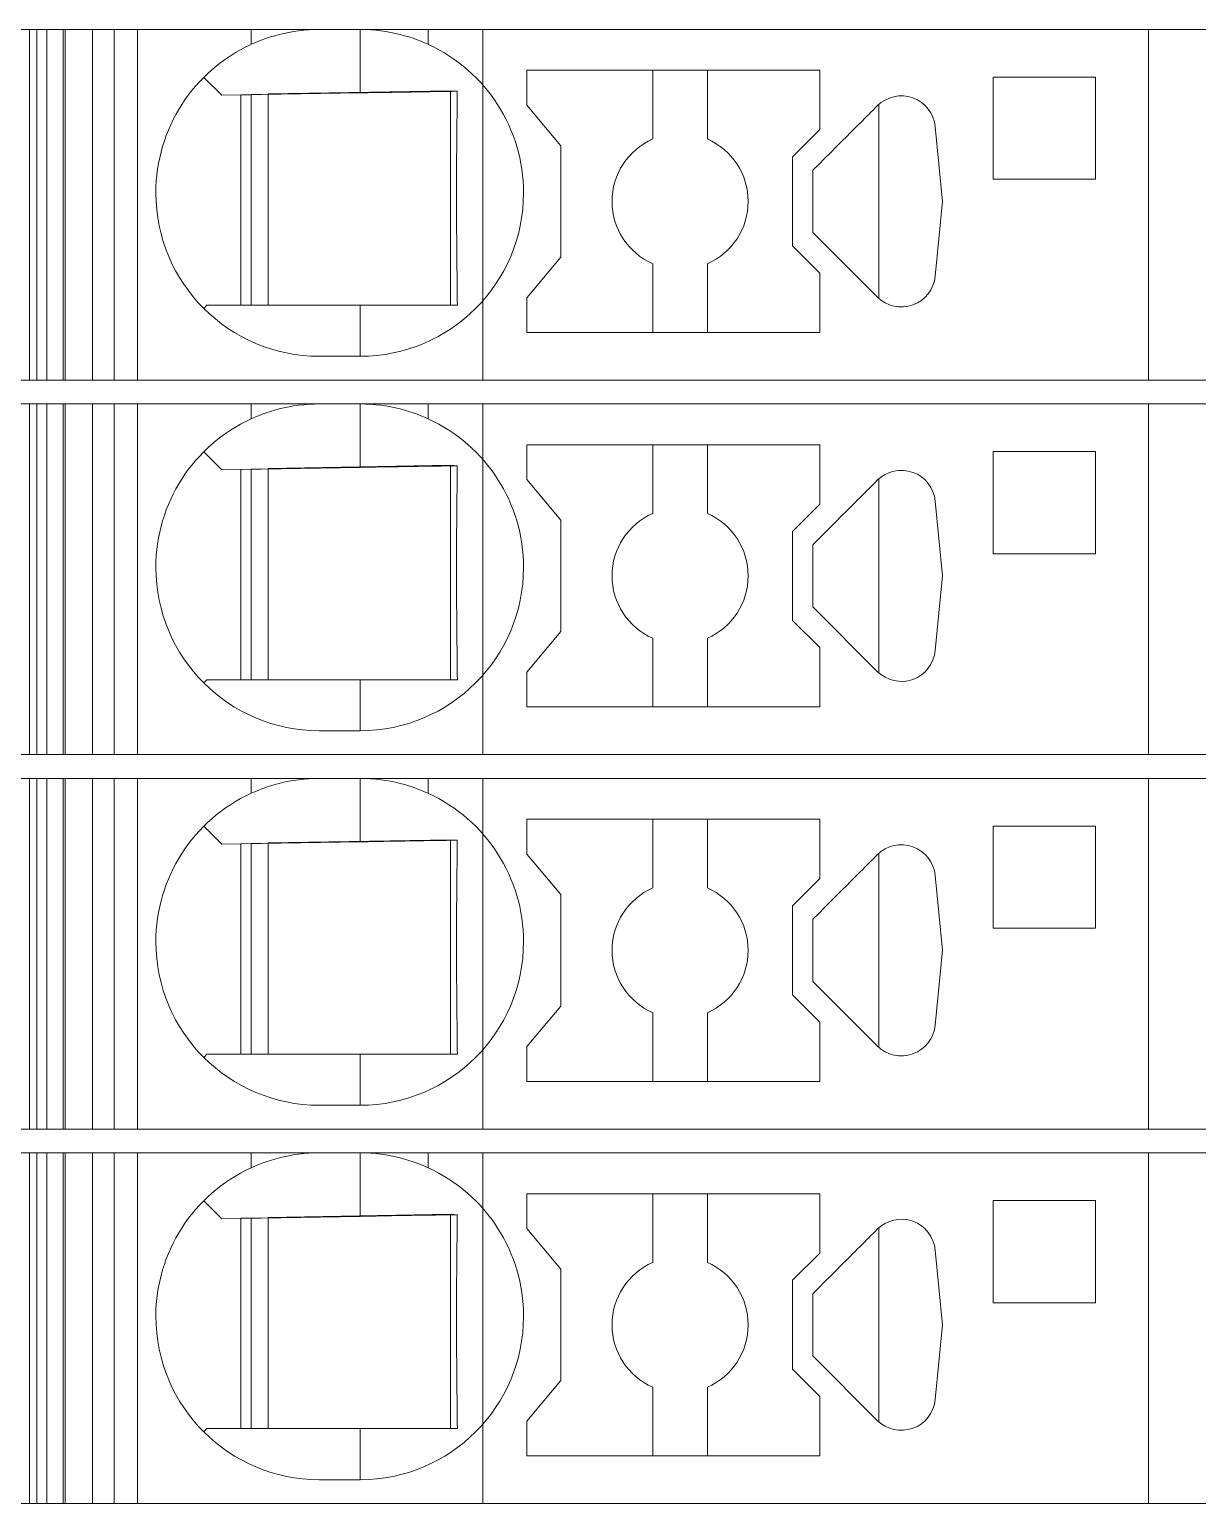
# Model space of a CAD drawing. Header units: millimetres. Extents: x 0 to 1680, y 0 to 1188.
# Drawn here: x 919.89 to 937.05, y 540.35 to 562 of the extents above; entities that cross this region are included whole.
import ezdxf
from ezdxf.enums import TextEntityAlignment as Align

# ---------------------------------------------------------------- set-up
doc = ezdxf.new("R2010")
doc.units = ezdxf.units.MM
for name, color, linetype, lineweight in [('EPLAN309', 5, 'Continuous', 5), ('EPLAN493', 5, 'Continuous', 5), ('MAIN-1', 7, 'Continuous', 5), ('MAIN-2', 7, 'Continuous', 5)]:
    doc.layers.add(name, color=color, linetype=linetype, lineweight=lineweight)
doc.styles.add('Tahoma', font='')
doc.styles.get('Tahoma').set_extended_font_data('Tahoma')

# ---------------------------------------------------------------- blocks, each defined once
blk = doc.blocks.new('EPLSYM_LibrarySPECIAL_Symbol12_Variant0_Placement8_11')
at = {"layer": 'EPLAN309', "lineweight": 13, "ltscale": 16}
blk.add_lwpolyline([(0, -5.15), (68.15, -5.15), (68.15, 0), (0, 0)], close=True, dxfattribs=at)
at = {"layer": 'EPLAN493', "color": 5, "style": 'Tahoma'}
blk.add_attdef('17_20450', text='', height=2.3478, dxfattribs=at).set_placement((0, -21.83478), align=Align.MIDDLE_RIGHT)
blk = doc.blocks.new('EPLSYM_LibrarySPECIAL_Symbol12_Variant0_Placement8_12')
at = {"layer": 'EPLAN309', "lineweight": 13, "ltscale": 16}
blk.add_lwpolyline([(0, -5.15), (68.15, -5.15), (68.15, 0), (0, 0)], close=True, dxfattribs=at)
at = {"layer": 'EPLAN493', "color": 5, "style": 'Tahoma'}
blk.add_attdef('17_20450', text='', height=2.3478, dxfattribs=at).set_placement((0, -21.83478), align=Align.MIDDLE_RIGHT)
blk = doc.blocks.new('EPLSYM_LibrarySPECIAL_Symbol12_Variant0_Placement8_13')
at = {"layer": 'EPLAN309', "lineweight": 13, "ltscale": 16}
blk.add_lwpolyline([(0, -5.15), (68.15, -5.15), (68.15, 0), (0, 0)], close=True, dxfattribs=at)
at = {"layer": 'EPLAN493', "color": 5, "style": 'Tahoma'}
blk.add_attdef('17_20450', text='', height=2.3478, dxfattribs=at).set_placement((0, -21.83478), align=Align.MIDDLE_RIGHT)
blk = doc.blocks.new('EPLSYM_LibrarySPECIAL_Symbol12_Variant0_Placement8_14')
at = {"layer": 'EPLAN309', "lineweight": 13, "ltscale": 16}
blk.add_lwpolyline([(0, -5.15), (68.15, -5.15), (68.15, 0), (0, 0)], close=True, dxfattribs=at)
at = {"layer": 'EPLAN493', "color": 5, "style": 'Tahoma'}
blk.add_attdef('17_20450', text='', height=2.3478, dxfattribs=at).set_placement((0, -21.83478), align=Align.MIDDLE_RIGHT)

msp = doc.modelspace()

# ---------------------------------------------------------------- linework, layer by layer
at = {"layer": 'MAIN-1'}
for p, q in [((920.001, 562), (919.893, 562)), ((919.893, 556.85), (919.893, 562)), ((920.001, 562), (923.15, 562)), ((920.001, 556.85), (920.001, 562)), ((923.15, 562), (924.15, 562)), ((923.15, 562), (923.15, 561.782)), ((923.202, 561.805), (923.256, 561.827)), ((923.256, 561.827), (923.313, 561.849)), ((923.313, 561.849), (923.372, 561.87)), ((923.372, 561.87), (923.433, 561.89)), ((923.433, 561.89), (923.497, 561.909)), ((923.497, 561.909), (923.563, 561.927)), ((923.563, 561.927), (923.631, 561.943)), ((923.631, 561.943), (923.701, 561.958)), ((923.701, 561.958), (923.772, 561.97)), ((923.772, 561.97), (923.846, 561.981)), ((923.846, 561.981), (923.921, 561.989)), ((923.921, 561.989), (923.997, 561.995)), ((923.997, 561.995), (924.073, 561.999)), ((924.073, 561.999), (924.15, 562)), ((924.75, 562), (924.15, 562)), ((924.827, 561.999), (924.75, 562)), ((925.75, 562), (924.75, 562)), ((924.75, 561.068), (924.75, 562)), ((924.903, 561.995), (924.827, 561.999)), ((924.979, 561.989), (924.903, 561.995)), ((925.054, 561.981), (924.979, 561.989)), ((925.128, 561.97), (925.054, 561.981)), ((925.199, 561.958), (925.128, 561.97)), ((925.269, 561.943), (925.199, 561.958)), ((925.337, 561.927), (925.269, 561.943)), ((925.403, 561.909), (925.337, 561.927)), ((925.467, 561.89), (925.403, 561.909)), ((925.528, 561.87), (925.467, 561.89)), ((925.587, 561.849), (925.528, 561.87)), ((925.644, 561.827), (925.587, 561.849)), ((925.698, 561.805), (925.644, 561.827)), ((925.75, 562), (936.332, 562)), ((925.75, 562), (925.75, 561.782)), ((937.05, 562), (936.332, 562)), ((936.332, 556.85), (936.332, 562)), ((923.15, 561.782), (923.202, 561.805)), ((925.75, 561.782), (925.698, 561.805)), ((927.2, 561.4), (927.2, 560.889)), ((931.5, 561.4), (927.2, 561.4)), ((929.05, 561.4), (929.05, 560.392)), ((929.85, 560.392), (929.85, 561.4)), ((931.5, 560.529), (931.5, 561.4)), ((922.453, 561.297), (922.717, 561.033)), ((934.05, 561.3), (934.05, 559.8)), ((935.55, 561.3), (934.05, 561.3)), ((935.55, 559.8), (935.55, 561.3)), ((922.717, 561.033), (924.75, 561.068)), ((923, 557.95), (923, 561.038)), ((923.15, 561.04), (923.15, 557.95)), ((923.4, 557.95), (923.4, 561.045)), ((924.87, 561.07), (924.75, 561.068)), ((924.987, 561.072), (924.87, 561.07)), ((925.1, 561.074), (924.987, 561.072)), ((925.209, 561.076), (925.1, 561.074)), ((925.313, 561.078), (925.209, 561.076)), ((925.412, 561.079), (925.313, 561.078)), ((925.507, 561.081), (925.412, 561.079)), ((925.599, 561.083), (925.507, 561.081)), ((925.688, 561.084), (925.599, 561.083)), ((925.774, 561.086), (925.688, 561.084)), ((925.858, 561.087), (925.774, 561.086)), ((925.94, 561.088), (925.858, 561.087)), ((926.02, 561.09), (925.94, 561.088)), ((926.099, 561.091), (926.02, 561.09)), ((926.079, 557.95), (926.079, 561.091)), ((926.176, 561.092), (926.099, 561.091)), ((926.175, 560.95), (926.176, 561.022)), ((926.176, 561.022), (926.176, 561.092)), ((926.173, 560.803), (926.174, 560.877)), ((926.173, 560.727), (926.173, 560.803)), ((926.174, 560.877), (926.175, 560.95)), ((927.7, 560.293), (927.2, 560.889)), ((932.221, 560.753), (932.19, 560.722)), ((932.252, 560.785), (932.221, 560.753)), ((932.284, 560.816), (932.252, 560.785)), ((932.315, 560.847), (932.284, 560.816)), ((932.346, 560.879), (932.315, 560.847)), ((932.367, 560.898), (932.367, 558.052)), ((926.17, 560.488), (926.171, 560.57)), ((926.171, 560.57), (926.172, 560.649)), ((926.172, 560.649), (926.173, 560.727)), ((931.1, 560.129), (931.5, 560.529)), ((932.021, 560.553), (931.983, 560.515)), ((932.058, 560.59), (932.021, 560.553)), ((932.094, 560.626), (932.058, 560.59)), ((932.127, 560.659), (932.094, 560.626)), ((932.158, 560.691), (932.127, 560.659)), ((932.19, 560.722), (932.158, 560.691)), ((933.302, 559.475), (933.198, 560.572)), ((926.169, 560.317), (926.17, 560.404)), ((926.169, 560.226), (926.169, 560.317)), ((926.17, 560.404), (926.17, 560.488)), ((931.823, 560.356), (931.742, 560.274)), ((931.902, 560.434), (931.823, 560.356)), ((931.943, 560.475), (931.902, 560.434)), ((931.983, 560.515), (931.943, 560.475)), ((926.168, 560.132), (926.169, 560.226)), ((926.168, 560.034), (926.168, 560.132)), ((927.7, 558.657), (927.7, 560.293)), ((931.1, 560.129), (931.1, 558.821)), ((931.572, 560.104), (931.486, 560.018)), ((931.658, 560.19), (931.572, 560.104)), ((931.742, 560.274), (931.658, 560.19)), ((926.167, 559.931), (926.168, 560.034)), ((926.167, 559.824), (926.167, 559.931)), ((931.486, 560.018), (931.4, 559.932)), ((931.4, 559.802), (931.4, 559.932)), ((926.167, 559.713), (926.167, 559.824)), ((926.167, 559.6), (926.167, 559.713)), ((931.4, 559.671), (931.4, 559.802)), ((931.4, 559.54), (931.4, 559.671)), ((934.05, 559.8), (935.55, 559.8)), ((926.167, 559.479), (926.167, 559.6)), ((926.167, 559.361), (926.167, 559.479)), ((931.4, 559.41), (931.4, 559.54)), ((933.198, 558.378), (933.302, 559.475)), ((926.167, 559.247), (926.167, 559.361)), ((926.168, 559.138), (926.167, 559.247)), ((931.4, 559.279), (931.4, 559.41)), ((931.4, 559.148), (931.4, 559.279)), ((926.168, 559.034), (926.168, 559.138)), ((926.169, 558.934), (926.168, 559.034)), ((931.4, 559.018), (931.4, 559.148)), ((931.4, 559.018), (932.346, 558.071)), ((926.169, 558.839), (926.169, 558.934)), ((926.17, 558.748), (926.169, 558.839)), ((931.5, 558.421), (931.1, 558.821)), ((926.171, 558.659), (926.17, 558.748)), ((926.172, 558.573), (926.171, 558.659)), ((926.172, 558.49), (926.172, 558.573)), ((927.2, 558.061), (927.7, 558.657)), ((926.173, 558.408), (926.172, 558.49)), ((926.174, 558.329), (926.173, 558.408)), ((929.05, 557.55), (929.05, 558.558)), ((929.85, 557.55), (929.85, 558.558)), ((931.5, 557.55), (931.5, 558.421)), ((926.175, 558.25), (926.174, 558.329)), ((926.176, 558.174), (926.175, 558.25)), ((926.176, 558.098), (926.176, 558.174)), ((922.5, 557.95), (922.453, 557.903)), ((922.5, 557.95), (924.75, 557.95)), ((924.75, 557.95), (924.842, 557.95)), ((924.75, 557.95), (924.75, 557.2)), ((924.842, 557.95), (924.933, 557.95)), ((924.933, 557.95), (925.023, 557.95)), ((925.023, 557.95), (925.11, 557.95)), ((925.11, 557.95), (925.195, 557.95)), ((925.195, 557.95), (925.278, 557.95)), ((925.278, 557.95), (925.358, 557.95)), ((925.358, 557.95), (925.436, 557.95)), ((925.436, 557.95), (925.511, 557.95)), ((925.511, 557.95), (925.585, 557.95)), ((925.585, 557.95), (925.657, 557.95)), ((925.657, 557.95), (925.726, 557.95)), ((925.726, 557.95), (925.795, 557.95)), ((925.795, 557.95), (925.861, 557.95)), ((925.861, 557.95), (925.927, 557.95)), ((925.927, 557.95), (925.991, 557.95)), ((925.991, 557.95), (926.055, 557.95)), ((926.055, 557.95), (926.117, 557.95)), ((926.117, 557.95), (926.178, 557.95)), ((926.177, 558.024), (926.176, 558.098)), ((926.178, 557.95), (926.177, 558.024)), ((927.2, 558.061), (927.2, 557.55)), ((931.5, 557.55), (927.2, 557.55)), ((924.75, 557.2), (924.15, 557.2)), ((920.001, 556.85), (919.893, 556.85)), ((920.001, 556.85), (936.332, 556.85)), ((937.05, 556.85), (936.332, 556.85)), ((920.001, 556.5), (919.893, 556.5)), ((919.893, 551.35), (919.893, 556.5)), ((920.001, 556.5), (923.15, 556.5)), ((920.001, 551.35), (920.001, 556.5)), ((923.15, 556.5), (924.15, 556.5)), ((923.15, 556.5), (923.15, 556.282)), ((923.433, 556.39), (923.497, 556.409)), ((923.497, 556.409), (923.563, 556.427)), ((923.563, 556.427), (923.631, 556.443)), ((923.631, 556.443), (923.701, 556.458)), ((923.701, 556.458), (923.772, 556.47)), ((923.772, 556.47), (923.846, 556.481)), ((923.846, 556.481), (923.921, 556.489)), ((923.921, 556.489), (923.997, 556.495)), ((923.997, 556.495), (924.073, 556.499)), ((924.073, 556.499), (924.15, 556.5)), ((924.75, 556.5), (924.15, 556.5)), ((924.827, 556.499), (924.75, 556.5)), ((925.75, 556.5), (924.75, 556.5)), ((924.75, 555.568), (924.75, 556.5)), ((924.903, 556.495), (924.827, 556.499)), ((924.979, 556.489), (924.903, 556.495)), ((925.054, 556.481), (924.979, 556.489)), ((925.128, 556.47), (925.054, 556.481)), ((925.199, 556.458), (925.128, 556.47)), ((925.269, 556.443), (925.199, 556.458)), ((925.337, 556.427), (925.269, 556.443)), ((925.403, 556.409), (925.337, 556.427)), ((925.467, 556.39), (925.403, 556.409)), ((925.75, 556.5), (936.332, 556.5)), ((925.75, 556.5), (925.75, 556.282)), ((937.05, 556.5), (936.332, 556.5)), ((936.332, 551.35), (936.332, 556.5)), ((923.15, 556.282), (923.202, 556.305)), ((923.202, 556.305), (923.256, 556.327)), ((923.256, 556.327), (923.313, 556.349)), ((923.313, 556.349), (923.372, 556.37)), ((923.372, 556.37), (923.433, 556.39)), ((925.528, 556.37), (925.467, 556.39)), ((925.587, 556.349), (925.528, 556.37)), ((925.644, 556.327), (925.587, 556.349)), ((925.698, 556.305), (925.644, 556.327)), ((925.75, 556.282), (925.698, 556.305)), ((922.453, 555.797), (922.717, 555.533)), ((927.2, 555.9), (927.2, 555.389)), ((931.5, 555.9), (927.2, 555.9)), ((929.05, 555.9), (929.05, 554.892)), ((929.85, 554.892), (929.85, 555.9)), ((931.5, 555.029), (931.5, 555.9)), ((934.05, 555.8), (934.05, 554.3)), ((935.55, 555.8), (934.05, 555.8)), ((935.55, 554.3), (935.55, 555.8)), ((922.717, 555.533), (924.75, 555.568)), ((923.15, 555.54), (923.15, 552.45)), ((923.4, 552.45), (923.4, 555.545)), ((924.87, 555.57), (924.75, 555.568)), ((924.987, 555.572), (924.87, 555.57)), ((925.1, 555.574), (924.987, 555.572)), ((925.209, 555.576), (925.1, 555.574)), ((925.313, 555.578), (925.209, 555.576)), ((925.412, 555.579), (925.313, 555.578)), ((925.507, 555.581), (925.412, 555.579)), ((925.599, 555.583), (925.507, 555.581)), ((925.688, 555.584), (925.599, 555.583)), ((925.774, 555.586), (925.688, 555.584)), ((925.858, 555.587), (925.774, 555.586)), ((925.94, 555.588), (925.858, 555.587)), ((926.02, 555.59), (925.94, 555.588)), ((926.099, 555.591), (926.02, 555.59)), ((926.079, 552.45), (926.079, 555.591)), ((926.176, 555.592), (926.099, 555.591)), ((926.176, 555.522), (926.176, 555.592)), ((923, 552.45), (923, 555.538)), ((926.173, 555.303), (926.174, 555.377)), ((926.174, 555.377), (926.175, 555.45)), ((926.175, 555.45), (926.176, 555.522)), ((927.7, 554.793), (927.2, 555.389)), ((932.315, 555.347), (932.284, 555.316)), ((932.346, 555.379), (932.315, 555.347)), ((932.367, 555.398), (932.367, 552.552)), ((926.171, 555.07), (926.172, 555.149)), ((926.172, 555.149), (926.173, 555.227)), ((926.173, 555.227), (926.173, 555.303)), ((932.094, 555.126), (932.058, 555.09)), ((932.127, 555.159), (932.094, 555.126)), ((932.158, 555.191), (932.127, 555.159)), ((932.19, 555.222), (932.158, 555.191)), ((932.221, 555.253), (932.19, 555.222)), ((932.252, 555.285), (932.221, 555.253)), ((932.284, 555.316), (932.252, 555.285)), ((926.169, 554.817), (926.17, 554.904)), ((926.17, 554.988), (926.171, 555.07)), ((926.17, 554.904), (926.17, 554.988)), ((931.1, 554.629), (931.5, 555.029)), ((931.902, 554.934), (931.823, 554.856)), ((931.943, 554.975), (931.902, 554.934)), ((931.983, 555.015), (931.943, 554.975)), ((932.021, 555.053), (931.983, 555.015)), ((932.058, 555.09), (932.021, 555.053)), ((933.302, 553.975), (933.198, 555.072)), ((926.168, 554.632), (926.169, 554.726)), ((926.169, 554.726), (926.169, 554.817)), ((927.7, 553.157), (927.7, 554.793)), ((931.658, 554.69), (931.572, 554.604)), ((931.742, 554.774), (931.658, 554.69)), ((931.823, 554.856), (931.742, 554.774)), ((926.167, 554.431), (926.168, 554.534)), ((926.168, 554.534), (926.168, 554.632)), ((931.1, 554.629), (931.1, 553.321)), ((931.486, 554.518), (931.4, 554.432)), ((931.572, 554.604), (931.486, 554.518)), ((926.167, 554.324), (926.167, 554.431)), ((926.167, 554.213), (926.167, 554.324)), ((931.4, 554.302), (931.4, 554.432)), ((931.4, 554.171), (931.4, 554.302)), ((934.05, 554.3), (935.55, 554.3)), ((926.167, 554.1), (926.167, 554.213)), ((926.167, 553.979), (926.167, 554.1)), ((931.4, 554.04), (931.4, 554.171)), ((931.4, 553.91), (931.4, 554.04)), ((926.167, 553.861), (926.167, 553.979)), ((926.167, 553.747), (926.167, 553.861)), ((931.4, 553.779), (931.4, 553.91)), ((933.198, 552.878), (933.302, 553.975)), ((926.168, 553.638), (926.167, 553.747)), ((926.168, 553.534), (926.168, 553.638)), ((931.4, 553.648), (931.4, 553.779)), ((931.4, 553.518), (931.4, 553.648)), ((926.169, 553.434), (926.168, 553.534)), ((926.169, 553.339), (926.169, 553.434)), ((931.4, 553.518), (932.346, 552.571)), ((926.17, 553.248), (926.169, 553.339)), ((926.171, 553.159), (926.17, 553.248)), ((926.172, 553.073), (926.171, 553.159)), ((931.5, 552.921), (931.1, 553.321)), ((926.172, 552.99), (926.172, 553.073)), ((926.173, 552.908), (926.172, 552.99)), ((927.2, 552.561), (927.7, 553.157)), ((929.05, 552.05), (929.05, 553.058)), ((929.85, 552.05), (929.85, 553.058)), ((926.174, 552.829), (926.173, 552.908)), ((926.175, 552.75), (926.174, 552.829)), ((926.176, 552.674), (926.175, 552.75)), ((931.5, 552.05), (931.5, 552.921)), ((926.176, 552.598), (926.176, 552.674)), ((926.177, 552.524), (926.176, 552.598)), ((926.178, 552.45), (926.177, 552.524)), ((927.2, 552.561), (927.2, 552.05)), ((922.5, 552.45), (922.453, 552.403)), ((922.5, 552.45), (924.75, 552.45)), ((924.75, 552.45), (924.842, 552.45)), ((924.75, 552.45), (924.75, 551.7)), ((924.842, 552.45), (924.933, 552.45)), ((924.933, 552.45), (925.023, 552.45)), ((925.023, 552.45), (925.11, 552.45)), ((925.11, 552.45), (925.195, 552.45)), ((925.195, 552.45), (925.278, 552.45)), ((925.278, 552.45), (925.358, 552.45)), ((925.358, 552.45), (925.436, 552.45)), ((925.436, 552.45), (925.511, 552.45)), ((925.511, 552.45), (925.585, 552.45)), ((925.585, 552.45), (925.657, 552.45)), ((925.657, 552.45), (925.726, 552.45)), ((925.726, 552.45), (925.795, 552.45)), ((925.795, 552.45), (925.861, 552.45)), ((925.861, 552.45), (925.927, 552.45)), ((925.927, 552.45), (925.991, 552.45)), ((925.991, 552.45), (926.055, 552.45)), ((926.055, 552.45), (926.117, 552.45)), ((926.117, 552.45), (926.178, 552.45)), ((931.5, 552.05), (927.2, 552.05)), ((924.75, 551.7), (924.15, 551.7)), ((920.001, 551.35), (919.893, 551.35)), ((920.001, 551.35), (936.332, 551.35)), ((937.05, 551.35), (936.332, 551.35)), ((920.001, 551), (919.893, 551)), ((919.893, 545.85), (919.893, 551)), ((920.001, 551), (923.15, 551)), ((920.001, 545.85), (920.001, 551)), ((923.15, 551), (924.15, 551)), ((923.15, 551), (923.15, 550.782)), ((923.921, 550.989), (923.997, 550.995)), ((923.997, 550.995), (924.073, 550.999)), ((924.073, 550.999), (924.15, 551)), ((924.75, 551), (924.15, 551)), ((924.827, 550.999), (924.75, 551)), ((925.75, 551), (924.75, 551)), ((924.75, 550.068), (924.75, 551)), ((924.903, 550.995), (924.827, 550.999)), ((924.979, 550.989), (924.903, 550.995)), ((925.75, 551), (936.332, 551)), ((925.75, 551), (925.75, 550.782)), ((937.05, 551), (936.332, 551)), ((936.332, 545.85), (936.332, 551)), ((923.15, 550.782), (923.202, 550.805)), ((923.202, 550.805), (923.256, 550.827)), ((923.256, 550.827), (923.313, 550.849)), ((923.313, 550.849), (923.372, 550.87)), ((923.372, 550.87), (923.433, 550.89)), ((923.433, 550.89), (923.497, 550.909)), ((923.497, 550.909), (923.563, 550.927)), ((923.563, 550.927), (923.631, 550.943)), ((923.631, 550.943), (923.701, 550.958)), ((923.701, 550.958), (923.772, 550.97)), ((923.772, 550.97), (923.846, 550.981)), ((923.846, 550.981), (923.921, 550.989)), ((925.054, 550.981), (924.979, 550.989)), ((925.128, 550.97), (925.054, 550.981)), ((925.199, 550.958), (925.128, 550.97)), ((925.269, 550.943), (925.199, 550.958)), ((925.337, 550.927), (925.269, 550.943)), ((925.403, 550.909), (925.337, 550.927)), ((925.467, 550.89), (925.403, 550.909)), ((925.528, 550.87), (925.467, 550.89)), ((925.587, 550.849), (925.528, 550.87)), ((925.644, 550.827), (925.587, 550.849)), ((925.698, 550.805), (925.644, 550.827)), ((925.75, 550.782), (925.698, 550.805)), ((927.2, 550.4), (927.2, 549.889)), ((931.5, 550.4), (927.2, 550.4)), ((929.05, 550.4), (929.05, 549.392)), ((929.85, 549.392), (929.85, 550.4)), ((931.5, 549.529), (931.5, 550.4)), ((922.453, 550.297), (922.717, 550.033)), ((934.05, 550.3), (934.05, 548.8)), ((935.55, 550.3), (934.05, 550.3)), ((935.55, 548.8), (935.55, 550.3)), ((922.717, 550.033), (924.75, 550.068)), ((923, 546.95), (923, 550.038)), ((923.15, 550.04), (923.15, 546.95)), ((923.4, 546.95), (923.4, 550.045)), ((924.87, 550.07), (924.75, 550.068)), ((924.987, 550.072), (924.87, 550.07)), ((925.1, 550.074), (924.987, 550.072)), ((925.209, 550.076), (925.1, 550.074)), ((925.313, 550.078), (925.209, 550.076)), ((925.412, 550.079), (925.313, 550.078)), ((925.507, 550.081), (925.412, 550.079)), ((925.599, 550.083), (925.507, 550.081)), ((925.688, 550.084), (925.599, 550.083)), ((925.774, 550.086), (925.688, 550.084)), ((925.858, 550.087), (925.774, 550.086)), ((925.94, 550.088), (925.858, 550.087)), ((926.02, 550.09), (925.94, 550.088)), ((926.099, 550.091), (926.02, 550.09)), ((926.079, 546.95), (926.079, 550.091)), ((926.176, 550.092), (926.099, 550.091)), ((926.174, 549.877), (926.175, 549.95)), ((926.175, 549.95), (926.176, 550.022)), ((926.176, 550.022), (926.176, 550.092)), ((926.172, 549.649), (926.173, 549.727)), ((926.173, 549.803), (926.174, 549.877)), ((926.173, 549.727), (926.173, 549.803)), ((927.7, 549.293), (927.2, 549.889)), ((932.19, 549.722), (932.158, 549.691)), ((932.221, 549.753), (932.19, 549.722)), ((932.252, 549.785), (932.221, 549.753)), ((932.284, 549.816), (932.252, 549.785)), ((932.315, 549.847), (932.284, 549.816)), ((932.346, 549.879), (932.315, 549.847)), ((932.367, 549.898), (932.367, 547.052)), ((926.17, 549.488), (926.171, 549.57)), ((926.17, 549.404), (926.17, 549.488)), ((926.171, 549.57), (926.172, 549.649)), ((931.1, 549.129), (931.5, 549.529)), ((931.983, 549.515), (931.943, 549.475)), ((932.021, 549.553), (931.983, 549.515)), ((932.058, 549.59), (932.021, 549.553)), ((932.094, 549.626), (932.058, 549.59)), ((932.127, 549.659), (932.094, 549.626)), ((932.158, 549.691), (932.127, 549.659)), ((933.302, 548.475), (933.198, 549.572)), ((926.169, 549.317), (926.17, 549.404)), ((926.169, 549.226), (926.169, 549.317)), ((927.7, 547.657), (927.7, 549.293)), ((931.742, 549.274), (931.658, 549.19)), ((931.823, 549.356), (931.742, 549.274)), ((931.902, 549.434), (931.823, 549.356)), ((931.943, 549.475), (931.902, 549.434)), ((926.168, 549.132), (926.169, 549.226)), ((926.168, 549.034), (926.168, 549.132)), ((931.1, 549.129), (931.1, 547.821)), ((931.572, 549.104), (931.486, 549.018)), ((931.658, 549.19), (931.572, 549.104)), ((926.167, 548.931), (926.168, 549.034)), ((926.167, 548.824), (926.167, 548.931)), ((931.486, 549.018), (931.4, 548.932)), ((931.4, 548.802), (931.4, 548.932)), ((926.167, 548.713), (926.167, 548.824)), ((926.167, 548.6), (926.167, 548.713)), ((931.4, 548.671), (931.4, 548.802)), ((931.4, 548.54), (931.4, 548.671)), ((934.05, 548.8), (935.55, 548.8)), ((926.167, 548.479), (926.167, 548.6)), ((926.167, 548.361), (926.167, 548.479)), ((931.4, 548.41), (931.4, 548.54)), ((931.4, 548.279), (931.4, 548.41)), ((933.198, 547.378), (933.302, 548.475)), ((926.167, 548.247), (926.167, 548.361)), ((926.168, 548.138), (926.167, 548.247)), ((931.4, 548.148), (931.4, 548.279)), ((926.168, 548.034), (926.168, 548.138)), ((926.169, 547.934), (926.168, 548.034)), ((931.4, 548.018), (931.4, 548.148)), ((931.4, 548.018), (932.346, 547.071)), ((926.169, 547.839), (926.169, 547.934)), ((926.17, 547.748), (926.169, 547.839)), ((926.171, 547.659), (926.17, 547.748)), ((931.5, 547.421), (931.1, 547.821)), ((926.172, 547.573), (926.171, 547.659)), ((926.172, 547.49), (926.172, 547.573)), ((927.2, 547.061), (927.7, 547.657)), ((929.05, 546.55), (929.05, 547.558)), ((929.85, 546.55), (929.85, 547.558)), ((926.173, 547.408), (926.172, 547.49)), ((926.174, 547.329), (926.173, 547.408)), ((926.175, 547.25), (926.174, 547.329)), ((931.5, 546.55), (931.5, 547.421)), ((926.176, 547.174), (926.175, 547.25)), ((926.176, 547.098), (926.176, 547.174)), ((926.177, 547.024), (926.176, 547.098)), ((922.5, 546.95), (922.453, 546.903)), ((922.5, 546.95), (924.75, 546.95)), ((924.75, 546.95), (924.842, 546.95)), ((924.75, 546.95), (924.75, 546.2)), ((924.842, 546.95), (924.933, 546.95)), ((924.933, 546.95), (925.023, 546.95)), ((925.023, 546.95), (925.11, 546.95)), ((925.11, 546.95), (925.195, 546.95)), ((925.195, 546.95), (925.278, 546.95)), ((925.278, 546.95), (925.358, 546.95)), ((925.358, 546.95), (925.436, 546.95)), ((925.436, 546.95), (925.511, 546.95)), ((925.511, 546.95), (925.585, 546.95)), ((925.585, 546.95), (925.657, 546.95)), ((925.657, 546.95), (925.726, 546.95)), ((925.726, 546.95), (925.795, 546.95)), ((925.795, 546.95), (925.861, 546.95)), ((925.861, 546.95), (925.927, 546.95)), ((925.927, 546.95), (925.991, 546.95)), ((925.991, 546.95), (926.055, 546.95)), ((926.055, 546.95), (926.117, 546.95)), ((926.117, 546.95), (926.178, 546.95)), ((926.178, 546.95), (926.177, 547.024)), ((927.2, 547.061), (927.2, 546.55)), ((931.5, 546.55), (927.2, 546.55)), ((924.75, 546.2), (924.15, 546.2)), ((920.001, 545.85), (919.893, 545.85)), ((920.001, 545.85), (936.332, 545.85)), ((937.05, 545.85), (936.332, 545.85)), ((920.001, 545.5), (919.893, 545.5)), ((919.893, 540.35), (919.893, 545.5)), ((920.001, 545.5), (923.15, 545.5)), ((920.001, 540.35), (920.001, 545.5)), ((923.15, 545.5), (924.15, 545.5)), ((923.15, 545.5), (923.15, 545.282)), ((923.313, 545.349), (923.372, 545.37)), ((923.372, 545.37), (923.433, 545.39)), ((923.433, 545.39), (923.497, 545.409)), ((923.497, 545.409), (923.563, 545.427)), ((923.563, 545.427), (923.631, 545.443)), ((923.631, 545.443), (923.701, 545.458)), ((923.701, 545.458), (923.772, 545.47)), ((923.772, 545.47), (923.846, 545.481)), ((923.846, 545.481), (923.921, 545.489)), ((923.921, 545.489), (923.997, 545.495)), ((923.997, 545.495), (924.073, 545.499)), ((924.073, 545.499), (924.15, 545.5)), ((924.75, 545.5), (924.15, 545.5)), ((924.827, 545.499), (924.75, 545.5)), ((925.75, 545.5), (924.75, 545.5)), ((924.75, 544.568), (924.75, 545.5)), ((924.903, 545.495), (924.827, 545.499)), ((924.979, 545.489), (924.903, 545.495)), ((925.054, 545.481), (924.979, 545.489)), ((925.128, 545.47), (925.054, 545.481)), ((925.199, 545.458), (925.128, 545.47)), ((925.269, 545.443), (925.199, 545.458)), ((925.337, 545.427), (925.269, 545.443)), ((925.403, 545.409), (925.337, 545.427)), ((925.467, 545.39), (925.403, 545.409)), ((925.528, 545.37), (925.467, 545.39)), ((925.587, 545.349), (925.528, 545.37)), ((925.75, 545.5), (936.332, 545.5)), ((925.75, 545.5), (925.75, 545.282)), ((937.05, 545.5), (936.332, 545.5)), ((936.332, 540.35), (936.332, 545.5)), ((923.15, 545.282), (923.202, 545.305)), ((923.202, 545.305), (923.256, 545.327)), ((923.256, 545.327), (923.313, 545.349)), ((925.644, 545.327), (925.587, 545.349)), ((925.698, 545.305), (925.644, 545.327)), ((925.75, 545.282), (925.698, 545.305)), ((922.453, 544.797), (922.717, 544.533)), ((927.2, 544.9), (927.2, 544.389)), ((931.5, 544.9), (927.2, 544.9)), ((929.05, 544.9), (929.05, 543.892)), ((929.85, 543.892), (929.85, 544.9)), ((931.5, 544.029), (931.5, 544.9)), ((934.05, 544.8), (934.05, 543.3)), ((935.55, 544.8), (934.05, 544.8)), ((935.55, 543.3), (935.55, 544.8)), ((922.717, 544.533), (924.75, 544.568)), ((923, 541.45), (923, 544.538)), ((923.15, 544.54), (923.15, 541.45)), ((923.4, 541.45), (923.4, 544.545)), ((924.87, 544.57), (924.75, 544.568)), ((924.987, 544.572), (924.87, 544.57)), ((925.1, 544.574), (924.987, 544.572)), ((925.209, 544.576), (925.1, 544.574)), ((925.313, 544.578), (925.209, 544.576)), ((925.412, 544.579), (925.313, 544.578)), ((925.507, 544.581), (925.412, 544.579)), ((925.599, 544.583), (925.507, 544.581)), ((925.688, 544.584), (925.599, 544.583)), ((925.774, 544.586), (925.688, 544.584)), ((925.858, 544.587), (925.774, 544.586)), ((925.94, 544.588), (925.858, 544.587)), ((926.02, 544.59), (925.94, 544.588)), ((926.099, 544.591), (926.02, 544.59)), ((926.079, 541.45), (926.079, 544.591)), ((926.176, 544.592), (926.099, 544.591)), ((926.175, 544.45), (926.176, 544.522)), ((926.176, 544.522), (926.176, 544.592)), ((926.173, 544.303), (926.174, 544.377)), ((926.173, 544.227), (926.173, 544.303)), ((926.174, 544.377), (926.175, 544.45)), ((927.7, 543.793), (927.2, 544.389)), ((932.252, 544.285), (932.221, 544.253)), ((932.284, 544.316), (932.252, 544.285)), ((932.315, 544.347), (932.284, 544.316)), ((932.346, 544.379), (932.315, 544.347)), ((932.367, 544.398), (932.367, 541.552)), ((926.17, 543.988), (926.171, 544.07)), ((926.171, 544.07), (926.172, 544.149)), ((926.172, 544.149), (926.173, 544.227)), ((932.058, 544.09), (932.021, 544.053)), ((932.094, 544.126), (932.058, 544.09)), ((932.127, 544.159), (932.094, 544.126)), ((932.158, 544.191), (932.127, 544.159)), ((932.19, 544.222), (932.158, 544.191)), ((932.221, 544.253), (932.19, 544.222)), ((933.302, 542.975), (933.198, 544.072)), ((926.169, 543.817), (926.17, 543.904)), ((926.17, 543.904), (926.17, 543.988)), ((931.1, 543.629), (931.5, 544.029)), ((931.823, 543.856), (931.742, 543.774)), ((931.902, 543.934), (931.823, 543.856)), ((931.943, 543.975), (931.902, 543.934)), ((931.983, 544.015), (931.943, 543.975)), ((932.021, 544.053), (931.983, 544.015)), ((926.168, 543.632), (926.169, 543.726)), ((926.168, 543.534), (926.168, 543.632)), ((926.169, 543.726), (926.169, 543.817)), ((927.7, 542.157), (927.7, 543.793)), ((931.658, 543.69), (931.572, 543.604)), ((931.742, 543.774), (931.658, 543.69)), ((926.167, 543.431), (926.168, 543.534)), ((926.167, 543.324), (926.167, 543.431)), ((931.1, 543.629), (931.1, 542.321)), ((931.486, 543.518), (931.4, 543.432)), ((931.4, 543.302), (931.4, 543.432)), ((931.572, 543.604), (931.486, 543.518)), ((926.167, 543.213), (926.167, 543.324)), ((926.167, 543.1), (926.167, 543.213)), ((931.4, 543.171), (931.4, 543.302)), ((934.05, 543.3), (935.55, 543.3)), ((926.167, 542.979), (926.167, 543.1)), ((931.4, 543.04), (931.4, 543.171)), ((931.4, 542.91), (931.4, 543.04)), ((926.167, 542.861), (926.167, 542.979)), ((926.167, 542.747), (926.167, 542.861)), ((931.4, 542.779), (931.4, 542.91)), ((931.4, 542.648), (931.4, 542.779)), ((933.198, 541.878), (933.302, 542.975)), ((926.168, 542.638), (926.167, 542.747)), ((926.168, 542.534), (926.168, 542.638)), ((931.4, 542.518), (931.4, 542.648)), ((926.169, 542.434), (926.168, 542.534)), ((926.169, 542.339), (926.169, 542.434)), ((926.17, 542.248), (926.169, 542.339)), ((931.4, 542.518), (932.346, 541.571)), ((926.171, 542.159), (926.17, 542.248)), ((926.172, 542.073), (926.171, 542.159)), ((927.2, 541.561), (927.7, 542.157)), ((931.5, 541.921), (931.1, 542.321)), ((926.172, 541.99), (926.172, 542.073)), ((926.173, 541.908), (926.172, 541.99)), ((926.174, 541.829), (926.173, 541.908)), ((929.05, 541.05), (929.05, 542.058)), ((929.85, 541.05), (929.85, 542.058)), ((931.5, 541.05), (931.5, 541.921)), ((926.175, 541.75), (926.174, 541.829)), ((926.176, 541.674), (926.175, 541.75)), ((926.176, 541.598), (926.176, 541.674)), ((926.177, 541.524), (926.176, 541.598)), ((926.178, 541.45), (926.177, 541.524)), ((927.2, 541.561), (927.2, 541.05)), ((922.5, 541.45), (922.453, 541.403)), ((922.5, 541.45), (924.75, 541.45)), ((924.75, 541.45), (924.842, 541.45)), ((924.75, 541.45), (924.75, 540.7)), ((924.842, 541.45), (924.933, 541.45)), ((924.933, 541.45), (925.023, 541.45)), ((925.023, 541.45), (925.11, 541.45)), ((925.11, 541.45), (925.195, 541.45)), ((925.195, 541.45), (925.278, 541.45)), ((925.278, 541.45), (925.358, 541.45)), ((925.358, 541.45), (925.436, 541.45)), ((925.436, 541.45), (925.511, 541.45)), ((925.511, 541.45), (925.585, 541.45)), ((925.585, 541.45), (925.657, 541.45)), ((925.657, 541.45), (925.726, 541.45)), ((925.726, 541.45), (925.795, 541.45)), ((925.795, 541.45), (925.861, 541.45)), ((925.861, 541.45), (925.927, 541.45)), ((925.927, 541.45), (925.991, 541.45)), ((925.991, 541.45), (926.055, 541.45)), ((926.055, 541.45), (926.117, 541.45)), ((926.117, 541.45), (926.178, 541.45)), ((931.5, 541.05), (927.2, 541.05)), ((924.75, 540.7), (924.15, 540.7)), ((920.001, 540.35), (919.893, 540.35)), ((920.001, 540.35), (936.332, 540.35)), ((937.05, 540.35), (936.332, 540.35))]:
    msp.add_line(p, q, dxfattribs=at)
for centre, radius, start, end in [((924.15, 559.6), 2.4, 114.6244, 180), ((924.75, 559.6), 2.4, 0, 65.3756), ((932.7, 560.525), 0.5, 5.4404, 135), ((929.45, 559.475), 1, 113.5782, 180), ((929.45, 559.475), 1, 0, 66.4218), ((924.15, 559.6), 2.4, 180, 270), ((924.75, 559.6), 2.4, 270, 0), ((929.45, 559.475), 1, 180, 246.4218), ((929.45, 559.475), 1, 293.5782, 0), ((932.7, 558.425), 0.5, 225, 354.5596), ((924.15, 554.1), 2.4, 114.6244, 180), ((924.75, 554.1), 2.4, 0, 65.3756), ((932.7, 555.025), 0.5, 5.4404, 135), ((929.45, 553.975), 1, 113.5782, 180), ((929.45, 553.975), 1, 0, 66.4218), ((924.15, 554.1), 2.4, 180, 270), ((924.75, 554.1), 2.4, 270, 0), ((929.45, 553.975), 1, 180, 246.4218), ((929.45, 553.975), 1, 293.5782, 0), ((932.7, 552.925), 0.5, 225, 354.5596), ((924.15, 548.6), 2.4, 114.6244, 180), ((924.75, 548.6), 2.4, 0, 65.3756), ((932.7, 549.525), 0.5, 5.4404, 135), ((929.45, 548.475), 1, 113.5782, 180), ((929.45, 548.475), 1, 0, 66.4218), ((924.15, 548.6), 2.4, 180, 270), ((924.75, 548.6), 2.4, 270, 0), ((929.45, 548.475), 1, 180, 246.4218), ((929.45, 548.475), 1, 293.5782, 0), ((932.7, 547.425), 0.5, 225, 354.5596), ((924.15, 543.1), 2.4, 114.6244, 180), ((924.75, 543.1), 2.4, 0, 65.3756), ((932.7, 544.025), 0.5, 5.4404, 135), ((929.45, 542.975), 1, 113.5782, 180), ((929.45, 542.975), 1, 0, 66.4218), ((924.15, 543.1), 2.4, 180, 270), ((924.75, 543.1), 2.4, 270, 0), ((929.45, 542.975), 1, 180, 246.4218), ((929.45, 542.975), 1, 293.5782, 0), ((932.7, 541.925), 0.5, 225, 354.5596)]:
    msp.add_arc(centre, radius, start, end, dxfattribs=at)
at = {"layer": 'MAIN-2'}
for p, q in [((920.15, 562), (920.15, 556.85)), ((920.389, 556.85), (920.389, 562)), ((920.417, 562), (920.417, 556.85)), ((920.82, 562), (920.82, 556.85)), ((921.136, 556.85), (921.136, 562)), ((921.481, 562), (921.481, 556.85)), ((926.55, 556.85), (926.55, 562)), ((922.717, 561.033), (923, 561.038)), ((923.15, 561.042), (923, 561.039)), ((923, 561.039), (923, 561.038)), ((923, 561.038), (923, 561.038)), ((923.4, 561.048), (923.15, 561.043)), ((923.15, 561.042), (923.15, 561.043)), ((923.15, 561.042), (923.15, 561.04)), ((923.4, 561.053), (926.079, 561.1)), ((923.4, 561.048), (923.4, 561.053)), ((923.4, 561.045), (923.4, 561.048)), ((926.079, 561.1), (926.176, 561.092)), ((926.079, 561.091), (926.079, 561.1)), ((923.15, 557.95), (923.15, 557.95)), ((923.4, 557.95), (923.4, 557.95)), ((920.15, 556.5), (920.15, 551.35)), ((920.389, 551.35), (920.389, 556.5)), ((920.417, 556.5), (920.417, 551.35)), ((920.82, 556.5), (920.82, 551.35)), ((921.136, 551.35), (921.136, 556.5)), ((921.481, 556.5), (921.481, 551.35)), ((926.55, 551.35), (926.55, 556.5)), ((923.15, 555.542), (923, 555.539)), ((923, 555.539), (923, 555.538)), ((923.4, 555.548), (923.15, 555.543)), ((923.15, 555.542), (923.15, 555.543)), ((923.15, 555.542), (923.15, 555.54)), ((923.4, 555.553), (926.079, 555.6)), ((923.4, 555.548), (923.4, 555.553)), ((923.4, 555.545), (923.4, 555.548)), ((926.079, 555.6), (926.176, 555.592)), ((926.079, 555.591), (926.079, 555.6)), ((922.717, 555.533), (923, 555.538)), ((923, 555.538), (923, 555.538)), ((923.15, 552.45), (923.15, 552.45)), ((923.4, 552.45), (923.4, 552.45)), ((920.15, 551), (920.15, 545.85)), ((920.389, 545.85), (920.389, 551)), ((920.417, 551), (920.417, 545.85)), ((920.82, 551), (920.82, 545.85)), ((921.136, 545.85), (921.136, 551)), ((921.481, 551), (921.481, 545.85)), ((926.55, 545.85), (926.55, 551)), ((922.717, 550.033), (923, 550.038)), ((923.15, 550.042), (923, 550.039)), ((923, 550.039), (923, 550.038)), ((923, 550.038), (923, 550.038)), ((923.4, 550.048), (923.15, 550.043)), ((923.15, 550.042), (923.15, 550.043)), ((923.15, 550.042), (923.15, 550.04)), ((923.4, 550.053), (926.079, 550.1)), ((923.4, 550.048), (923.4, 550.053)), ((923.4, 550.045), (923.4, 550.048)), ((926.079, 550.1), (926.176, 550.092)), ((926.079, 550.091), (926.079, 550.1)), ((923.15, 546.95), (923.15, 546.95)), ((923.4, 546.95), (923.4, 546.95)), ((920.15, 545.5), (920.15, 540.35)), ((920.389, 540.35), (920.389, 545.5)), ((920.417, 545.5), (920.417, 540.35)), ((920.82, 545.5), (920.82, 540.35)), ((921.136, 540.35), (921.136, 545.5)), ((921.481, 545.5), (921.481, 540.35)), ((926.55, 540.35), (926.55, 545.5)), ((922.717, 544.533), (923, 544.538)), ((923.15, 544.542), (923, 544.539)), ((923, 544.539), (923, 544.538)), ((923, 544.538), (923, 544.538)), ((923.4, 544.548), (923.15, 544.543)), ((923.15, 544.542), (923.15, 544.543)), ((923.15, 544.542), (923.15, 544.54)), ((923.4, 544.553), (926.079, 544.6)), ((923.4, 544.548), (923.4, 544.553)), ((923.4, 544.545), (923.4, 544.548)), ((926.079, 544.6), (926.176, 544.592)), ((926.079, 544.591), (926.079, 544.6)), ((923.15, 541.45), (923.15, 541.45)), ((923.4, 541.45), (923.4, 541.45))]:
    msp.add_line(p, q, dxfattribs=at)

# ---------------------------------------------------------------- block references
for name, p in [('EPLSYM_LibrarySPECIAL_Symbol12_Variant0_Placement8_11', (901, 562)), ('EPLSYM_LibrarySPECIAL_Symbol12_Variant0_Placement8_12', (901, 556.5)), ('EPLSYM_LibrarySPECIAL_Symbol12_Variant0_Placement8_13', (901, 551)), ('EPLSYM_LibrarySPECIAL_Symbol12_Variant0_Placement8_14', (901, 545.5))]:
    msp.add_blockref(name, p)

doc.saveas('drawing.dxf')
